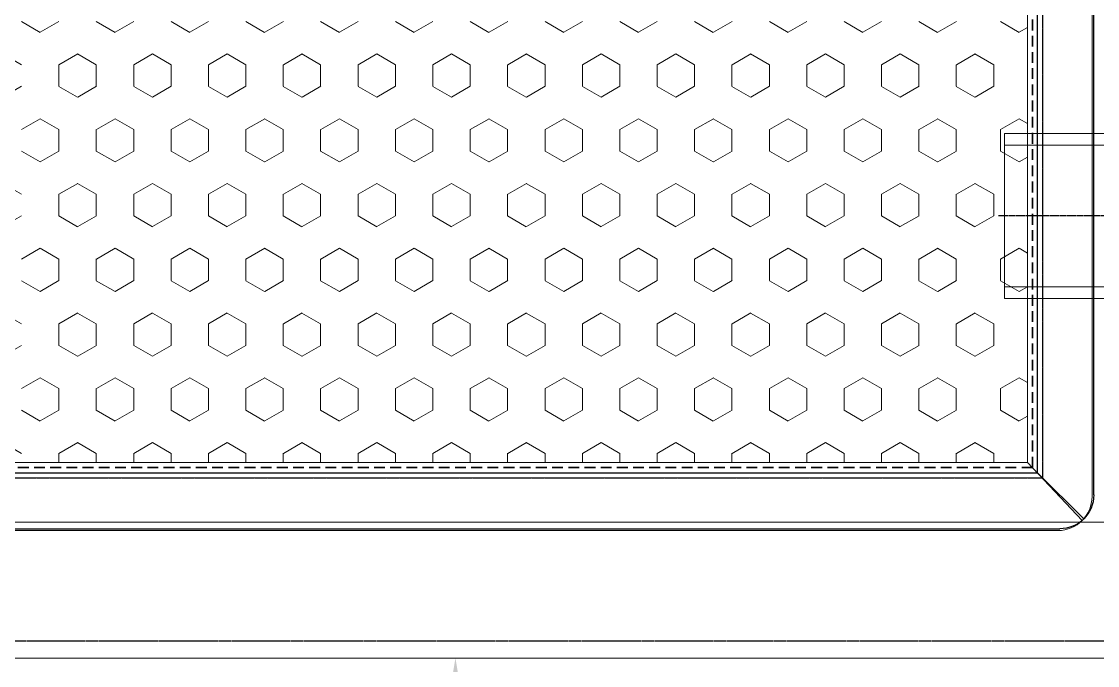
# Model space of a CAD drawing. Header units: millimetres. Extents: x -32759 to 129432, y 390 to 54305.
# Drawn here: x 22883.6 to 23200.1, y 26939.6 to 27129 of the extents above; entities that cross this region are included whole.
import ezdxf

# ---------------------------------------------------------------- set-up
doc = ezdxf.new("R2010")
doc.units = ezdxf.units.MM
for name, pattern in [('CENTER', [2, 1.25, -0.25, 0.25, -0.25]), ('HIDDEN', [0.375, 0.25, -0.125]), ('HIDDEN2', [4.7625, 3.175, -1.5875])]:
    doc.linetypes.add(name, pattern=pattern)
for name, color, linetype in [('08a', 11, 'Continuous'), ('CL', 1, 'CENTER'), ('HL', 2, 'HIDDEN')]:
    doc.layers.add(name, color=color, linetype=linetype)
doc.layers.add('_BODY', color=7, linetype='Continuous', lineweight=13)
doc.layers.add('숨은선', color=2, linetype='HIDDEN2', lineweight=35)
doc.styles.add('ROAMNS', font='romans.shx', dxfattribs={"width": 0.8, "bigfont": 'whgtxt.shx'})
doc.dimstyles.new('20 작은 한덕_도면칫수', dxfattribs={"dimscale": 20, "dimtxt": 3.3, "dimasz": 3.5, "dimexe": 0.65, "dimexo": 1.25, "dimgap": 1, "dimtad": 1, "dimdec": 0, "dimdsep": 46, "dimtxsty": 'ROAMNS', "dimcen": 0, "dimclrd": 7, "dimclre": 7, "dimclrt": 2, "dimadec": 0, "dimazin": 2, "dimtp": 0.1, "dimtm": 0.1, "dimtfac": 0.71, "dimtdec": 0, "dimtmove": 0, "dimatfit": 3, "dimfxl": 1, "dimlwd": -1, "dimlwe": -1, "dimarcsym": 1})

# ---------------------------------------------------------------- blocks, each defined once
blk = doc.blocks.new('*D1452')
at = {"color": 7, "linetype": 'ByBlock', "transparency": 16777216}
for p, q in [((271284.93, 139661.76), (271368.16, 139661.76)), ((271355.16, 138536.87), (271355.16, 139591.76)), ((270835.91, 138466.87), (271368.16, 138466.87))]:
    blk.add_line(p, q, dxfattribs=at)
at = {"color": 7, "transparency": 16777216}
for points in [[(271343.5, 139591.76), (271366.83, 139591.76), (271355.16, 139661.76)], [(271343.5, 138536.87), (271366.83, 138536.87), (271355.16, 138466.87)]]:
    blk.add_solid(points, dxfattribs=at)
at = {"layer": 'Defpoints', "color": 0, "transparency": 16777216}
for p in [(271259.93, 139661.76), (271355.16, 139661.76), (270810.91, 138466.87)]:
    blk.add_point(p, dxfattribs=at)
at = {"color": 2, "transparency": 16777216, "insert": (271302.16, 139064.32), "char_height": 66, "attachment_point": 5, "rotation": 90, "style": 'ROAMNS'}
blk.add_mtext('1195', dxfattribs=at)
blk = doc.blocks.new('sdfgsdfgsdgdsgds')
at = {"ltscale": 0.5}
for p, q in [((75035.96, -15457.27), (75049.53, -15470.84)), ((75043.03, -15454.34), (75361.03, -15454.34)), ((75033.03, -15930.34), (75033.03, -15464.34)), ((75049.53, -15470.84), (75354.53, -15470.84)), ((75049.53, -15923.84), (75049.53, -15470.84))]:
    blk.add_line(p, q, dxfattribs=at)
at = {"color": 2, "linetype": 'HIDDEN', "ltscale": 0.5}
for p, q in [((75048.03, -15469.34), (75356.03, -15469.34)), ((75048.03, -15925.34), (75048.03, -15469.34))]:
    blk.add_line(p, q, dxfattribs=at)
at = {"ltscale": 0.5}
blk.add_arc((75043.03, -15464.34), 10, 90, 180, dxfattribs=at)
blk = doc.blocks.new('dfgdsgfsdgsd')
at = {"ltscale": 0.5}
for p, q in [((75048.03, -16469.34), (75356.03, -16469.34)), ((75048.03, -16925.34), (75048.03, -16469.34))]:
    blk.add_line(p, q, dxfattribs=at)
blk = doc.blocks.new('dsfgsdfgsdgsd')
for p, q in [((75042.53, -15454.84), (75361.53, -15454.84)), ((75052.53, -15473.84), (75035.46, -15457.77)), ((75032.53, -15464.84), (75032.53, -15929.84)), ((75052.53, -15473.84), (75052.53, -15920.84)), ((75052.53, -15473.84), (75052.53, -15920.84))]:
    blk.add_line(p, q)
at = {"ltscale": 0.5}
blk.add_line((75052.53, -15473.84), (75351.53, -15473.84), dxfattribs=at)
at = {"color": 1}
for p, q in [((75067.91, -15481.75), (75064.74, -15476.26)), ((75064.76, -15476.23), (75066.14, -15473.84)), ((75074.28, -15481.73), (75077.46, -15476.23)), ((75077.44, -15476.26), (75076.04, -15473.84)), ((75106.01, -15481.75), (75102.84, -15476.26)), ((75102.86, -15476.23), (75104.24, -15473.84)), ((75112.38, -15481.73), (75115.56, -15476.23)), ((75115.54, -15476.26), (75114.14, -15473.84)), ((75144.11, -15481.75), (75140.94, -15476.26)), ((75140.96, -15476.23), (75142.34, -15473.84)), ((75150.48, -15481.73), (75153.66, -15476.23)), ((75153.64, -15476.26), (75152.24, -15473.84)), ((75182.21, -15481.75), (75179.04, -15476.26)), ((75179.06, -15476.23), (75180.44, -15473.84)), ((75067.94, -15481.76), (75074.29, -15481.76)), ((75106.04, -15481.76), (75112.39, -15481.76)), ((75144.14, -15481.76), (75150.49, -15481.76)), ((75052.53, -15483.76), (75055.24, -15483.76)), ((75058.39, -15489.26), (75055.21, -15483.76)), ((75083.81, -15489.23), (75086.98, -15483.73)), ((75086.99, -15483.76), (75093.34, -15483.76)), ((75096.49, -15489.26), (75093.31, -15483.76)), ((75121.91, -15489.23), (75125.08, -15483.73)), ((75125.09, -15483.76), (75131.44, -15483.76)), ((75134.59, -15489.26), (75131.41, -15483.76)), ((75160.01, -15489.23), (75163.18, -15483.73)), ((75163.19, -15483.76), (75169.54, -15483.76)), ((75172.69, -15489.26), (75169.51, -15483.76)), ((75055.23, -15494.73), (75058.41, -15489.23)), ((75086.96, -15494.76), (75083.79, -15489.26)), ((75093.33, -15494.73), (75096.51, -15489.23)), ((75125.06, -15494.76), (75121.89, -15489.26)), ((75131.43, -15494.73), (75134.61, -15489.23)), ((75163.16, -15494.76), (75159.99, -15489.26)), ((75169.53, -15494.73), (75172.71, -15489.23)), ((75052.53, -15494.76), (75055.24, -15494.76)), ((75064.76, -15500.23), (75067.93, -15494.73)), ((75067.94, -15494.76), (75074.29, -15494.76)), ((75077.44, -15500.26), (75074.26, -15494.76)), ((75086.99, -15494.76), (75093.34, -15494.76)), ((75102.86, -15500.23), (75106.03, -15494.73)), ((75106.04, -15494.76), (75112.39, -15494.76)), ((75115.54, -15500.26), (75112.36, -15494.76)), ((75125.09, -15494.76), (75131.44, -15494.76)), ((75140.96, -15500.23), (75144.13, -15494.73)), ((75144.14, -15494.76), (75150.49, -15494.76)), ((75153.64, -15500.26), (75150.46, -15494.76)), ((75163.19, -15494.76), (75169.54, -15494.76)), ((75179.06, -15500.23), (75182.23, -15494.73)), ((75067.91, -15505.76), (75064.74, -15500.26)), ((75074.28, -15505.73), (75077.46, -15500.23)), ((75106.01, -15505.76), (75102.84, -15500.26)), ((75112.38, -15505.73), (75115.56, -15500.23)), ((75144.11, -15505.76), (75140.94, -15500.26)), ((75150.48, -15505.73), (75153.66, -15500.23)), ((75182.21, -15505.76), (75179.04, -15500.26)), ((75052.53, -15505.76), (75055.24, -15505.76)), ((75058.39, -15511.26), (75055.21, -15505.76)), ((75067.94, -15505.76), (75074.29, -15505.76)), ((75083.81, -15511.23), (75086.98, -15505.73)), ((75086.99, -15505.76), (75093.34, -15505.76)), ((75096.49, -15511.26), (75093.31, -15505.76)), ((75106.04, -15505.76), (75112.39, -15505.76)), ((75121.91, -15511.23), (75125.08, -15505.73)), ((75125.09, -15505.76), (75131.44, -15505.76)), ((75134.59, -15511.26), (75131.41, -15505.76)), ((75144.14, -15505.76), (75150.49, -15505.76)), ((75160.01, -15511.23), (75163.18, -15505.73)), ((75163.19, -15505.76), (75169.54, -15505.76)), ((75172.69, -15511.26), (75169.51, -15505.76)), ((75055.23, -15516.73), (75058.41, -15511.23)), ((75086.96, -15516.75), (75083.79, -15511.26)), ((75093.33, -15516.73), (75096.51, -15511.23)), ((75125.06, -15516.75), (75121.89, -15511.26)), ((75131.43, -15516.73), (75134.61, -15511.23)), ((75163.16, -15516.75), (75159.99, -15511.26)), ((75169.53, -15516.73), (75172.71, -15511.23)), ((75052.53, -15516.76), (75055.24, -15516.76)), ((75064.76, -15522.23), (75067.93, -15516.73)), ((75067.94, -15516.76), (75074.29, -15516.76)), ((75077.44, -15522.25), (75074.26, -15516.75)), ((75086.99, -15516.76), (75093.34, -15516.76)), ((75102.86, -15522.23), (75106.03, -15516.73)), ((75106.04, -15516.76), (75112.39, -15516.76)), ((75115.54, -15522.25), (75112.36, -15516.75)), ((75125.09, -15516.76), (75131.44, -15516.76)), ((75140.96, -15522.23), (75144.13, -15516.73)), ((75144.14, -15516.76), (75150.49, -15516.76)), ((75153.64, -15522.25), (75150.46, -15516.75)), ((75163.19, -15516.76), (75169.54, -15516.76)), ((75179.06, -15522.23), (75182.23, -15516.73)), ((75067.91, -15527.75), (75064.74, -15522.25)), ((75074.28, -15527.73), (75077.46, -15522.23)), ((75106.01, -15527.75), (75102.84, -15522.25)), ((75112.38, -15527.73), (75115.56, -15522.23)), ((75144.11, -15527.75), (75140.94, -15522.25)), ((75150.48, -15527.73), (75153.66, -15522.23)), ((75182.21, -15527.75), (75179.04, -15522.25)), ((75052.53, -15527.76), (75055.24, -15527.76)), ((75058.39, -15533.25), (75055.21, -15527.75)), ((75067.94, -15527.76), (75074.29, -15527.76)), ((75083.81, -15533.23), (75086.98, -15527.73)), ((75086.99, -15527.76), (75093.34, -15527.76)), ((75096.49, -15533.25), (75093.31, -15527.75)), ((75106.04, -15527.76), (75112.39, -15527.76)), ((75121.91, -15533.23), (75125.08, -15527.73)), ((75125.09, -15527.76), (75131.44, -15527.76)), ((75134.59, -15533.25), (75131.41, -15527.75)), ((75144.14, -15527.76), (75150.49, -15527.76)), ((75160.01, -15533.23), (75163.18, -15527.73)), ((75163.19, -15527.76), (75169.54, -15527.76)), ((75172.69, -15533.25), (75169.51, -15527.75)), ((75055.23, -15538.73), (75058.41, -15533.23)), ((75086.96, -15538.75), (75083.79, -15533.25)), ((75093.33, -15538.73), (75096.51, -15533.23)), ((75125.06, -15538.75), (75121.89, -15533.25)), ((75131.43, -15538.73), (75134.61, -15533.23)), ((75163.16, -15538.75), (75159.99, -15533.25)), ((75169.53, -15538.73), (75172.71, -15533.23)), ((75052.53, -15538.75), (75055.24, -15538.75)), ((75064.76, -15544.23), (75067.93, -15538.73)), ((75067.94, -15538.75), (75074.29, -15538.75)), ((75077.44, -15544.25), (75074.26, -15538.75)), ((75086.99, -15538.75), (75093.34, -15538.75)), ((75102.86, -15544.23), (75106.03, -15538.73)), ((75106.04, -15538.75), (75112.39, -15538.75)), ((75115.54, -15544.25), (75112.36, -15538.75)), ((75125.09, -15538.75), (75131.44, -15538.75)), ((75140.96, -15544.23), (75144.13, -15538.73)), ((75144.14, -15538.75), (75150.49, -15538.75)), ((75153.64, -15544.25), (75150.46, -15538.75)), ((75163.19, -15538.75), (75169.54, -15538.75)), ((75179.06, -15544.23), (75182.23, -15538.73)), ((75067.91, -15549.75), (75064.74, -15544.25)), ((75074.28, -15549.72), (75077.46, -15544.23)), ((75106.01, -15549.75), (75102.84, -15544.25)), ((75112.38, -15549.72), (75115.56, -15544.23)), ((75144.11, -15549.75), (75140.94, -15544.25)), ((75150.48, -15549.72), (75153.66, -15544.23)), ((75182.21, -15549.75), (75179.04, -15544.25)), ((75052.53, -15549.75), (75055.24, -15549.75)), ((75058.39, -15555.25), (75055.21, -15549.75)), ((75067.94, -15549.75), (75074.29, -15549.75)), ((75083.81, -15555.22), (75086.98, -15549.72)), ((75086.99, -15549.75), (75093.34, -15549.75)), ((75096.49, -15555.25), (75093.31, -15549.75)), ((75106.04, -15549.75), (75112.39, -15549.75)), ((75121.91, -15555.22), (75125.08, -15549.72)), ((75125.09, -15549.75), (75131.44, -15549.75)), ((75134.59, -15555.25), (75131.41, -15549.75)), ((75144.14, -15549.75), (75150.49, -15549.75)), ((75160.01, -15555.22), (75163.18, -15549.72)), ((75163.19, -15549.75), (75169.54, -15549.75)), ((75172.69, -15555.25), (75169.51, -15549.75)), ((75055.23, -15560.72), (75058.41, -15555.22)), ((75086.96, -15560.75), (75083.79, -15555.25)), ((75093.33, -15560.72), (75096.51, -15555.22)), ((75125.06, -15560.75), (75121.89, -15555.25)), ((75131.43, -15560.72), (75134.61, -15555.22)), ((75163.16, -15560.75), (75159.99, -15555.25)), ((75169.53, -15560.72), (75172.71, -15555.22)), ((75052.53, -15560.75), (75055.24, -15560.75)), ((75064.76, -15566.22), (75067.93, -15560.72)), ((75067.94, -15560.75), (75074.29, -15560.75)), ((75077.44, -15566.25), (75074.26, -15560.75)), ((75086.99, -15560.75), (75093.34, -15560.75)), ((75102.86, -15566.22), (75106.03, -15560.72)), ((75106.04, -15560.75), (75112.39, -15560.75)), ((75115.54, -15566.25), (75112.36, -15560.75)), ((75125.09, -15560.75), (75131.44, -15560.75)), ((75140.96, -15566.22), (75144.13, -15560.72)), ((75144.14, -15560.75), (75150.49, -15560.75)), ((75153.64, -15566.25), (75150.46, -15560.75)), ((75163.19, -15560.75), (75169.54, -15560.75)), ((75179.06, -15566.22), (75182.23, -15560.72)), ((75067.91, -15571.75), (75064.74, -15566.25)), ((75074.28, -15571.72), (75077.46, -15566.22)), ((75106.01, -15571.75), (75102.84, -15566.25)), ((75112.38, -15571.72), (75115.56, -15566.22)), ((75144.11, -15571.75), (75140.94, -15566.25)), ((75150.48, -15571.72), (75153.66, -15566.22)), ((75182.21, -15571.75), (75179.04, -15566.25)), ((75052.53, -15571.75), (75055.24, -15571.75)), ((75058.39, -15577.25), (75055.21, -15571.75)), ((75067.94, -15571.75), (75074.29, -15571.75)), ((75083.81, -15577.22), (75086.98, -15571.72)), ((75086.99, -15571.75), (75093.34, -15571.75)), ((75096.49, -15577.25), (75093.31, -15571.75)), ((75106.04, -15571.75), (75112.39, -15571.75)), ((75121.91, -15577.22), (75125.08, -15571.72)), ((75125.09, -15571.75), (75131.44, -15571.75)), ((75134.59, -15577.25), (75131.41, -15571.75)), ((75144.14, -15571.75), (75150.49, -15571.75)), ((75160.01, -15577.22), (75163.18, -15571.72)), ((75163.19, -15571.75), (75169.54, -15571.75)), ((75172.69, -15577.25), (75169.51, -15571.75)), ((75055.23, -15582.72), (75058.41, -15577.22)), ((75086.96, -15582.75), (75083.79, -15577.25)), ((75093.33, -15582.72), (75096.51, -15577.22)), ((75125.06, -15582.75), (75121.89, -15577.25)), ((75131.43, -15582.72), (75134.61, -15577.22)), ((75163.16, -15582.75), (75159.99, -15577.25)), ((75169.53, -15582.72), (75172.71, -15577.22)), ((75052.53, -15582.75), (75055.24, -15582.75)), ((75064.76, -15588.22), (75067.93, -15582.72)), ((75067.94, -15582.75), (75074.29, -15582.75)), ((75077.44, -15588.25), (75074.26, -15582.75)), ((75086.99, -15582.75), (75093.34, -15582.75)), ((75102.86, -15588.22), (75106.03, -15582.72)), ((75106.04, -15582.75), (75112.39, -15582.75)), ((75115.54, -15588.25), (75112.36, -15582.75)), ((75125.09, -15582.75), (75131.44, -15582.75)), ((75140.96, -15588.22), (75144.13, -15582.72)), ((75144.14, -15582.75), (75150.49, -15582.75)), ((75153.64, -15588.25), (75150.46, -15582.75)), ((75163.19, -15582.75), (75169.54, -15582.75)), ((75179.06, -15588.22), (75182.23, -15582.72)), ((75067.91, -15593.74), (75064.74, -15588.25)), ((75074.28, -15593.72), (75077.46, -15588.22)), ((75106.01, -15593.74), (75102.84, -15588.25)), ((75112.38, -15593.72), (75115.56, -15588.22)), ((75144.11, -15593.74), (75140.94, -15588.25)), ((75150.48, -15593.72), (75153.66, -15588.22)), ((75182.21, -15593.74), (75179.04, -15588.25)), ((75052.53, -15593.75), (75055.24, -15593.75)), ((75058.39, -15599.24), (75055.21, -15593.74)), ((75067.94, -15593.75), (75074.29, -15593.75)), ((75083.81, -15599.22), (75086.98, -15593.72)), ((75086.99, -15593.75), (75093.34, -15593.75)), ((75096.49, -15599.24), (75093.31, -15593.74)), ((75106.04, -15593.75), (75112.39, -15593.75)), ((75121.91, -15599.22), (75125.08, -15593.72)), ((75125.09, -15593.75), (75131.44, -15593.75)), ((75134.59, -15599.24), (75131.41, -15593.74)), ((75144.14, -15593.75), (75150.49, -15593.75)), ((75160.01, -15599.22), (75163.18, -15593.72)), ((75163.19, -15593.75), (75169.54, -15593.75)), ((75172.69, -15599.24), (75169.51, -15593.74)), ((75055.23, -15604.72), (75058.41, -15599.22)), ((75086.96, -15604.74), (75083.79, -15599.24)), ((75093.33, -15604.72), (75096.51, -15599.22)), ((75125.06, -15604.74), (75121.89, -15599.24)), ((75131.43, -15604.72), (75134.61, -15599.22)), ((75163.16, -15604.74), (75159.99, -15599.24)), ((75169.53, -15604.72), (75172.71, -15599.22)), ((75052.53, -15604.75), (75055.24, -15604.75)), ((75064.76, -15610.22), (75067.93, -15604.72)), ((75067.94, -15604.75), (75074.29, -15604.75)), ((75077.44, -15610.24), (75074.26, -15604.74)), ((75086.99, -15604.75), (75093.34, -15604.75)), ((75102.86, -15610.22), (75106.03, -15604.72)), ((75106.04, -15604.75), (75112.39, -15604.75)), ((75115.54, -15610.24), (75112.36, -15604.74)), ((75125.09, -15604.75), (75131.44, -15604.75)), ((75140.96, -15610.22), (75144.13, -15604.72)), ((75144.14, -15604.75), (75150.49, -15604.75)), ((75153.64, -15610.24), (75150.46, -15604.74)), ((75163.19, -15604.75), (75169.54, -15604.75)), ((75179.06, -15610.22), (75182.23, -15604.72)), ((75067.91, -15615.74), (75064.74, -15610.24)), ((75074.28, -15615.72), (75077.46, -15610.22)), ((75106.01, -15615.74), (75102.84, -15610.24)), ((75112.38, -15615.72), (75115.56, -15610.22)), ((75144.11, -15615.74), (75140.94, -15610.24)), ((75150.48, -15615.72), (75153.66, -15610.22)), ((75182.21, -15615.74), (75179.04, -15610.24)), ((75052.53, -15615.74), (75055.24, -15615.74)), ((75058.39, -15621.24), (75055.21, -15615.74)), ((75067.94, -15615.74), (75074.29, -15615.74)), ((75083.81, -15621.22), (75086.98, -15615.72)), ((75086.99, -15615.74), (75093.34, -15615.74)), ((75096.49, -15621.24), (75093.31, -15615.74)), ((75106.04, -15615.74), (75112.39, -15615.74)), ((75121.91, -15621.22), (75125.08, -15615.72)), ((75125.09, -15615.74), (75131.44, -15615.74)), ((75134.59, -15621.24), (75131.41, -15615.74)), ((75144.14, -15615.74), (75150.49, -15615.74)), ((75160.01, -15621.22), (75163.18, -15615.72)), ((75163.19, -15615.74), (75169.54, -15615.74)), ((75172.69, -15621.24), (75169.51, -15615.74)), ((75055.23, -15626.71), (75058.41, -15621.22)), ((75086.96, -15626.74), (75083.79, -15621.24)), ((75093.33, -15626.71), (75096.51, -15621.22)), ((75125.06, -15626.74), (75121.89, -15621.24)), ((75131.43, -15626.71), (75134.61, -15621.22)), ((75163.16, -15626.74), (75159.99, -15621.24)), ((75169.53, -15626.71), (75172.71, -15621.22)), ((75052.53, -15626.74), (75055.24, -15626.74)), ((75064.76, -15632.21), (75067.93, -15626.71)), ((75067.94, -15626.74), (75074.29, -15626.74)), ((75077.44, -15632.24), (75074.26, -15626.74)), ((75086.99, -15626.74), (75093.34, -15626.74)), ((75102.86, -15632.21), (75106.03, -15626.71)), ((75106.04, -15626.74), (75112.39, -15626.74)), ((75115.54, -15632.24), (75112.36, -15626.74)), ((75125.09, -15626.74), (75131.44, -15626.74)), ((75140.96, -15632.21), (75144.13, -15626.71)), ((75144.14, -15626.74), (75150.49, -15626.74)), ((75153.64, -15632.24), (75150.46, -15626.74)), ((75163.19, -15626.74), (75169.54, -15626.74)), ((75179.06, -15632.21), (75182.23, -15626.71)), ((75067.91, -15637.74), (75064.74, -15632.24)), ((75074.28, -15637.71), (75077.46, -15632.21)), ((75106.01, -15637.74), (75102.84, -15632.24)), ((75112.38, -15637.71), (75115.56, -15632.21)), ((75144.11, -15637.74), (75140.94, -15632.24)), ((75150.48, -15637.71), (75153.66, -15632.21)), ((75182.21, -15637.74), (75179.04, -15632.24)), ((75052.53, -15637.74), (75055.24, -15637.74)), ((75058.39, -15643.24), (75055.21, -15637.74)), ((75067.94, -15637.74), (75074.29, -15637.74)), ((75083.81, -15643.21), (75086.98, -15637.71)), ((75086.99, -15637.74), (75093.34, -15637.74)), ((75096.49, -15643.24), (75093.31, -15637.74)), ((75106.04, -15637.74), (75112.39, -15637.74)), ((75121.91, -15643.21), (75125.08, -15637.71)), ((75125.09, -15637.74), (75131.44, -15637.74)), ((75134.59, -15643.24), (75131.41, -15637.74)), ((75144.14, -15637.74), (75150.49, -15637.74)), ((75160.01, -15643.21), (75163.18, -15637.71)), ((75163.19, -15637.74), (75169.54, -15637.74)), ((75172.69, -15643.24), (75169.51, -15637.74)), ((75055.23, -15648.71), (75058.41, -15643.21)), ((75086.96, -15648.74), (75083.79, -15643.24)), ((75093.33, -15648.71), (75096.51, -15643.21)), ((75125.06, -15648.74), (75121.89, -15643.24)), ((75131.43, -15648.71), (75134.61, -15643.21)), ((75163.16, -15648.74), (75159.99, -15643.24)), ((75169.53, -15648.71), (75172.71, -15643.21)), ((75052.53, -15648.74), (75055.24, -15648.74)), ((75064.76, -15654.21), (75067.93, -15648.71)), ((75067.94, -15648.74), (75074.29, -15648.74)), ((75077.44, -15654.24), (75074.26, -15648.74)), ((75086.99, -15648.74), (75093.34, -15648.74)), ((75102.86, -15654.21), (75106.03, -15648.71)), ((75106.04, -15648.74), (75112.39, -15648.74)), ((75115.54, -15654.24), (75112.36, -15648.74)), ((75125.09, -15648.74), (75131.44, -15648.74)), ((75140.96, -15654.21), (75144.13, -15648.71)), ((75144.14, -15648.74), (75150.49, -15648.74)), ((75153.64, -15654.24), (75150.46, -15648.74)), ((75163.19, -15648.74), (75169.54, -15648.74)), ((75179.06, -15654.21), (75182.23, -15648.71)), ((75067.91, -15659.74), (75064.74, -15654.24)), ((75074.28, -15659.71), (75077.46, -15654.21)), ((75106.01, -15659.74), (75102.84, -15654.24)), ((75112.38, -15659.71), (75115.56, -15654.21)), ((75144.11, -15659.74), (75140.94, -15654.24)), ((75150.48, -15659.71), (75153.66, -15654.21)), ((75182.21, -15659.74), (75179.04, -15654.24)), ((75052.53, -15659.74), (75055.24, -15659.74)), ((75058.39, -15665.23), (75055.21, -15659.74)), ((75067.94, -15659.74), (75074.29, -15659.74)), ((75083.81, -15665.21), (75086.98, -15659.71)), ((75086.99, -15659.74), (75093.34, -15659.74)), ((75096.49, -15665.23), (75093.31, -15659.74)), ((75106.04, -15659.74), (75112.39, -15659.74)), ((75121.91, -15665.21), (75125.08, -15659.71)), ((75125.09, -15659.74), (75131.44, -15659.74)), ((75134.59, -15665.23), (75131.41, -15659.74)), ((75144.14, -15659.74), (75150.49, -15659.74)), ((75160.01, -15665.21), (75163.18, -15659.71)), ((75163.19, -15659.74), (75169.54, -15659.74)), ((75172.69, -15665.23), (75169.51, -15659.74)), ((75055.23, -15670.71), (75058.41, -15665.21)), ((75086.96, -15670.73), (75083.79, -15665.23)), ((75093.33, -15670.71), (75096.51, -15665.21)), ((75125.06, -15670.73), (75121.89, -15665.23)), ((75131.43, -15670.71), (75134.61, -15665.21)), ((75163.16, -15670.73), (75159.99, -15665.23)), ((75169.53, -15670.71), (75172.71, -15665.21)), ((75052.53, -15670.74), (75055.24, -15670.74)), ((75064.76, -15676.21), (75067.93, -15670.71)), ((75067.94, -15670.74), (75074.29, -15670.74)), ((75077.44, -15676.23), (75074.26, -15670.73)), ((75086.99, -15670.74), (75093.34, -15670.74)), ((75102.86, -15676.21), (75106.03, -15670.71)), ((75106.04, -15670.74), (75112.39, -15670.74)), ((75115.54, -15676.23), (75112.36, -15670.73)), ((75125.09, -15670.74), (75131.44, -15670.74)), ((75140.96, -15676.21), (75144.13, -15670.71)), ((75144.14, -15670.74), (75150.49, -15670.74)), ((75153.64, -15676.23), (75150.46, -15670.73)), ((75163.19, -15670.74), (75169.54, -15670.74)), ((75179.06, -15676.21), (75182.23, -15670.71)), ((75067.91, -15681.73), (75064.74, -15676.23)), ((75074.28, -15681.71), (75077.46, -15676.21)), ((75106.01, -15681.73), (75102.84, -15676.23)), ((75112.38, -15681.71), (75115.56, -15676.21)), ((75144.11, -15681.73), (75140.94, -15676.23)), ((75150.48, -15681.71), (75153.66, -15676.21)), ((75182.21, -15681.73), (75179.04, -15676.23)), ((75052.53, -15681.73), (75055.24, -15681.73)), ((75058.39, -15687.23), (75055.21, -15681.73)), ((75067.94, -15681.73), (75074.29, -15681.73)), ((75083.81, -15687.21), (75086.98, -15681.71)), ((75086.99, -15681.73), (75093.34, -15681.73)), ((75096.49, -15687.23), (75093.31, -15681.73)), ((75106.04, -15681.73), (75112.39, -15681.73)), ((75121.91, -15687.21), (75125.08, -15681.71)), ((75125.09, -15681.73), (75131.44, -15681.73)), ((75134.59, -15687.23), (75131.41, -15681.73)), ((75144.14, -15681.73), (75150.49, -15681.73)), ((75160.01, -15687.21), (75163.18, -15681.71)), ((75163.19, -15681.73), (75169.54, -15681.73)), ((75172.69, -15687.23), (75169.51, -15681.73)), ((75055.23, -15692.71), (75058.41, -15687.21)), ((75086.96, -15692.73), (75083.79, -15687.23)), ((75093.33, -15692.71), (75096.51, -15687.21)), ((75125.06, -15692.73), (75121.89, -15687.23)), ((75131.43, -15692.71), (75134.61, -15687.21)), ((75163.16, -15692.73), (75159.99, -15687.23)), ((75169.53, -15692.71), (75172.71, -15687.21)), ((75052.53, -15692.73), (75055.24, -15692.73)), ((75064.76, -15698.2), (75067.93, -15692.71)), ((75067.94, -15692.73), (75074.29, -15692.73)), ((75077.44, -15698.23), (75074.26, -15692.73)), ((75086.99, -15692.73), (75093.34, -15692.73)), ((75102.86, -15698.2), (75106.03, -15692.71)), ((75106.04, -15692.73), (75112.39, -15692.73)), ((75115.54, -15698.23), (75112.36, -15692.73)), ((75125.09, -15692.73), (75131.44, -15692.73)), ((75140.96, -15698.2), (75144.13, -15692.71)), ((75144.14, -15692.73), (75150.49, -15692.73)), ((75153.64, -15698.23), (75150.46, -15692.73)), ((75163.19, -15692.73), (75169.54, -15692.73)), ((75179.06, -15698.2), (75182.23, -15692.71)), ((75067.91, -15703.73), (75064.74, -15698.23)), ((75074.28, -15703.7), (75077.46, -15698.2)), ((75106.01, -15703.73), (75102.84, -15698.23)), ((75112.38, -15703.7), (75115.56, -15698.2)), ((75144.11, -15703.73), (75140.94, -15698.23)), ((75150.48, -15703.7), (75153.66, -15698.2)), ((75182.21, -15703.73), (75179.04, -15698.23)), ((75052.53, -15703.73), (75055.24, -15703.73)), ((75058.39, -15709.23), (75055.21, -15703.73)), ((75067.94, -15703.73), (75074.29, -15703.73)), ((75083.81, -15709.2), (75086.98, -15703.7)), ((75086.99, -15703.73), (75093.34, -15703.73)), ((75096.49, -15709.23), (75093.31, -15703.73)), ((75106.04, -15703.73), (75112.39, -15703.73)), ((75121.91, -15709.2), (75125.08, -15703.7)), ((75125.09, -15703.73), (75131.44, -15703.73)), ((75134.59, -15709.23), (75131.41, -15703.73)), ((75144.14, -15703.73), (75150.49, -15703.73)), ((75160.01, -15709.2), (75163.18, -15703.7)), ((75163.19, -15703.73), (75169.54, -15703.73)), ((75172.69, -15709.23), (75169.51, -15703.73)), ((75055.23, -15714.7), (75058.41, -15709.2)), ((75086.96, -15714.73), (75083.79, -15709.23)), ((75093.33, -15714.7), (75096.51, -15709.2)), ((75125.06, -15714.73), (75121.89, -15709.23)), ((75131.43, -15714.7), (75134.61, -15709.2)), ((75163.16, -15714.73), (75159.99, -15709.23)), ((75169.53, -15714.7), (75172.71, -15709.2)), ((75052.53, -15714.73), (75055.24, -15714.73)), ((75064.76, -15720.2), (75067.93, -15714.7)), ((75067.94, -15714.73), (75074.29, -15714.73)), ((75077.44, -15720.23), (75074.26, -15714.73)), ((75086.99, -15714.73), (75093.34, -15714.73)), ((75102.86, -15720.2), (75106.03, -15714.7)), ((75106.04, -15714.73), (75112.39, -15714.73)), ((75115.54, -15720.23), (75112.36, -15714.73)), ((75125.09, -15714.73), (75131.44, -15714.73)), ((75140.96, -15720.2), (75144.13, -15714.7)), ((75144.14, -15714.73), (75150.49, -15714.73)), ((75153.64, -15720.23), (75150.46, -15714.73)), ((75163.19, -15714.73), (75169.54, -15714.73)), ((75179.06, -15720.2), (75182.23, -15714.7)), ((75067.91, -15725.73), (75064.74, -15720.23)), ((75074.28, -15725.7), (75077.46, -15720.2)), ((75106.01, -15725.73), (75102.84, -15720.23)), ((75112.38, -15725.7), (75115.56, -15720.2)), ((75144.11, -15725.73), (75140.94, -15720.23)), ((75150.48, -15725.7), (75153.66, -15720.2)), ((75182.21, -15725.73), (75179.04, -15720.23)), ((75052.53, -15725.73), (75055.24, -15725.73)), ((75058.39, -15731.23), (75055.21, -15725.73)), ((75067.94, -15725.73), (75074.29, -15725.73)), ((75083.81, -15731.2), (75086.98, -15725.7)), ((75086.99, -15725.73), (75093.34, -15725.73)), ((75096.49, -15731.23), (75093.31, -15725.73)), ((75106.04, -15725.73), (75112.39, -15725.73)), ((75121.91, -15731.2), (75125.08, -15725.7)), ((75125.09, -15725.73), (75131.44, -15725.73)), ((75134.59, -15731.23), (75131.41, -15725.73)), ((75144.14, -15725.73), (75150.49, -15725.73)), ((75160.01, -15731.2), (75163.18, -15725.7)), ((75163.19, -15725.73), (75169.54, -15725.73)), ((75172.69, -15731.23), (75169.51, -15725.73)), ((75055.23, -15736.7), (75058.41, -15731.2)), ((75086.96, -15736.73), (75083.79, -15731.23)), ((75093.33, -15736.7), (75096.51, -15731.2)), ((75125.06, -15736.73), (75121.89, -15731.23)), ((75131.43, -15736.7), (75134.61, -15731.2)), ((75163.16, -15736.73), (75159.99, -15731.23)), ((75169.53, -15736.7), (75172.71, -15731.2)), ((75052.53, -15736.73), (75055.24, -15736.73)), ((75064.76, -15742.2), (75067.93, -15736.7)), ((75067.94, -15736.73), (75074.29, -15736.73)), ((75077.44, -15742.22), (75074.26, -15736.73)), ((75086.99, -15736.73), (75093.34, -15736.73)), ((75102.86, -15742.2), (75106.03, -15736.7)), ((75106.04, -15736.73), (75112.39, -15736.73)), ((75115.54, -15742.22), (75112.36, -15736.73)), ((75125.09, -15736.73), (75131.44, -15736.73)), ((75140.96, -15742.2), (75144.13, -15736.7)), ((75144.14, -15736.73), (75150.49, -15736.73)), ((75153.64, -15742.22), (75150.46, -15736.73)), ((75163.19, -15736.73), (75169.54, -15736.73)), ((75179.06, -15742.2), (75182.23, -15736.7)), ((75067.91, -15747.72), (75064.74, -15742.22)), ((75074.28, -15747.7), (75077.46, -15742.2)), ((75106.01, -15747.72), (75102.84, -15742.22)), ((75112.38, -15747.7), (75115.56, -15742.2)), ((75144.11, -15747.72), (75140.94, -15742.22)), ((75150.48, -15747.7), (75153.66, -15742.2)), ((75182.21, -15747.72), (75179.04, -15742.22)), ((75052.53, -15747.73), (75055.24, -15747.73)), ((75058.39, -15753.22), (75055.21, -15747.72)), ((75067.94, -15747.73), (75074.29, -15747.73)), ((75083.81, -15753.2), (75086.98, -15747.7)), ((75086.99, -15747.73), (75093.34, -15747.73)), ((75096.49, -15753.22), (75093.31, -15747.72)), ((75106.04, -15747.73), (75112.39, -15747.73)), ((75121.91, -15753.2), (75125.08, -15747.7)), ((75125.09, -15747.73), (75131.44, -15747.73)), ((75134.59, -15753.22), (75131.41, -15747.72)), ((75144.14, -15747.73), (75150.49, -15747.73)), ((75160.01, -15753.2), (75163.18, -15747.7)), ((75163.19, -15747.73), (75169.54, -15747.73)), ((75172.69, -15753.22), (75169.51, -15747.72)), ((75055.23, -15758.7), (75058.41, -15753.2)), ((75086.96, -15758.72), (75083.79, -15753.22)), ((75093.33, -15758.7), (75096.51, -15753.2)), ((75125.06, -15758.72), (75121.89, -15753.22)), ((75131.43, -15758.7), (75134.61, -15753.2)), ((75163.16, -15758.72), (75159.99, -15753.22)), ((75169.53, -15758.7), (75172.71, -15753.2)), ((75052.53, -15758.72), (75055.24, -15758.72)), ((75064.76, -15764.2), (75067.93, -15758.7)), ((75067.94, -15758.72), (75074.29, -15758.72)), ((75077.44, -15764.22), (75074.26, -15758.72)), ((75086.99, -15758.72), (75093.34, -15758.72)), ((75102.86, -15764.2), (75106.03, -15758.7)), ((75106.04, -15758.72), (75112.39, -15758.72)), ((75115.54, -15764.22), (75112.36, -15758.72)), ((75125.09, -15758.72), (75131.44, -15758.72)), ((75140.96, -15764.2), (75144.13, -15758.7)), ((75144.14, -15758.72), (75150.49, -15758.72)), ((75153.64, -15764.22), (75150.46, -15758.72)), ((75163.19, -15758.72), (75169.54, -15758.72)), ((75179.06, -15764.2), (75182.23, -15758.7)), ((75067.91, -15769.72), (75064.74, -15764.22)), ((75074.28, -15769.7), (75077.46, -15764.2)), ((75106.01, -15769.72), (75102.84, -15764.22)), ((75112.38, -15769.7), (75115.56, -15764.2)), ((75144.11, -15769.72), (75140.94, -15764.22)), ((75150.48, -15769.7), (75153.66, -15764.2)), ((75182.21, -15769.72), (75179.04, -15764.22)), ((75058.39, -15775.22), (75055.21, -15769.72)), ((75083.81, -15775.19), (75086.98, -15769.7)), ((75096.49, -15775.22), (75093.31, -15769.72)), ((75121.91, -15775.19), (75125.08, -15769.7)), ((75134.59, -15775.22), (75131.41, -15769.72)), ((75160.01, -15775.19), (75163.18, -15769.7)), ((75172.69, -15775.22), (75169.51, -15769.72))]:
    blk.add_line(p, q, dxfattribs=at)
blk.add_arc((75042.53, -15464.84), 10, 90, 180)
at = {"layer": '숨은선'}
for q in [(75353.03, -15472.34), (75051.03, -15922.34)]:
    blk.add_line((75051.03, -15472.34), q, dxfattribs=at)
blk = doc.blocks.new('sdfgdsfgfdgfdsg')
at = {"ltscale": 0.5}
for p, q in [((110706.3, -23131.05), (110706.3, -24081.05)), ((110746.3, -24041.05), (110746.3, -23171.05))]:
    blk.add_line(p, q, dxfattribs=at)
at = {"layer": 'HL', "ltscale": 0.5}
blk.add_line((110711.3, -23136.05), (110711.3, -24076.05), dxfattribs=at)
blk = doc.blocks.new('xcvbxcbvcbcxvb')
blk.add_blockref('sdfgdsfgfdgfdsg', (0, 0))
blk = doc.blocks.new('A$C20826636')
at = {"ltscale": 0.5}
for p, q in [((2, 48.6), (202, 48.6)), ((2, 0), (2, 48.6)), ((202, 48.6), (202, 0)), ((2, 45.1), (202, 45.1)), ((2, 3.5), (202, 3.5)), ((202, 0), (2, 0))]:
    blk.add_line(p, q, dxfattribs=at)
at = {"layer": 'CL', "ltscale": 0.5}
blk.add_line((0, 24.3), (204, 24.3), dxfattribs=at)
blk = doc.blocks.new('QWERRQRWQE')
at = {"ltscale": 0.5}
blk.add_line((132532.74, 13859.76), (133182.74, 13859.76), dxfattribs=at)
at = {"rotation": 90}
for name, p in [('xcvbxcbvcbcxvb', (109101.68, -96846.54)), ('dsfgsdfgsdgsd', (117159.4, -61135.27)), ('dfgdsgfsdgsd', (116159.4, -61135.27))]:
    blk.add_blockref(name, p, dxfattribs=at)
at = {"ltscale": 0.5, "xscale": -1, "rotation": 180}
blk.add_blockref('A$C20826636', (132437.96, 14014.07, 5491.41), dxfattribs=at)
at = {"layer": '08a', "rotation": 90}
blk.add_blockref('sdfgsdfgsdgdsgds', (117159.4, -61135.27), dxfattribs=at)
blk = doc.blocks.new('y8e5ey')
at = {"rotation": 4.764189043271472e-11}
blk.add_blockref('QWERRQRWQE', (-37199.844, -190.914), dxfattribs=at)
blk = doc.blocks.new('1')
at = {"color": 6, "xscale": -1}
blk.add_blockref('y8e5ey', (100575.763, -6800.077), dxfattribs=at)
blk = doc.blocks.new('sdfgsdfgcxvxbxcv')
dim = blk.add_linear_dim(base=(271355.163, 139661.761), p1=(270810.906, 138466.875), p2=(271259.934, 139661.761), angle=90, dimstyle='20 작은 한덕_도면칫수')
dim.commit()
dim.dimension.update_dxf_attribs({"geometry": '*D1452', "text_midpoint": (271302.163, 139064.318)})
blk.add_blockref('1', (266381.038, 132792.991))

msp = doc.modelspace()

# ---------------------------------------------------------------- block references
at = {"layer": '_BODY'}
msp.add_blockref('sdfgsdfgcxvxbxcv', (-248343.91, -112719.97), dxfattribs=at)

doc.saveas('drawing.dxf')
